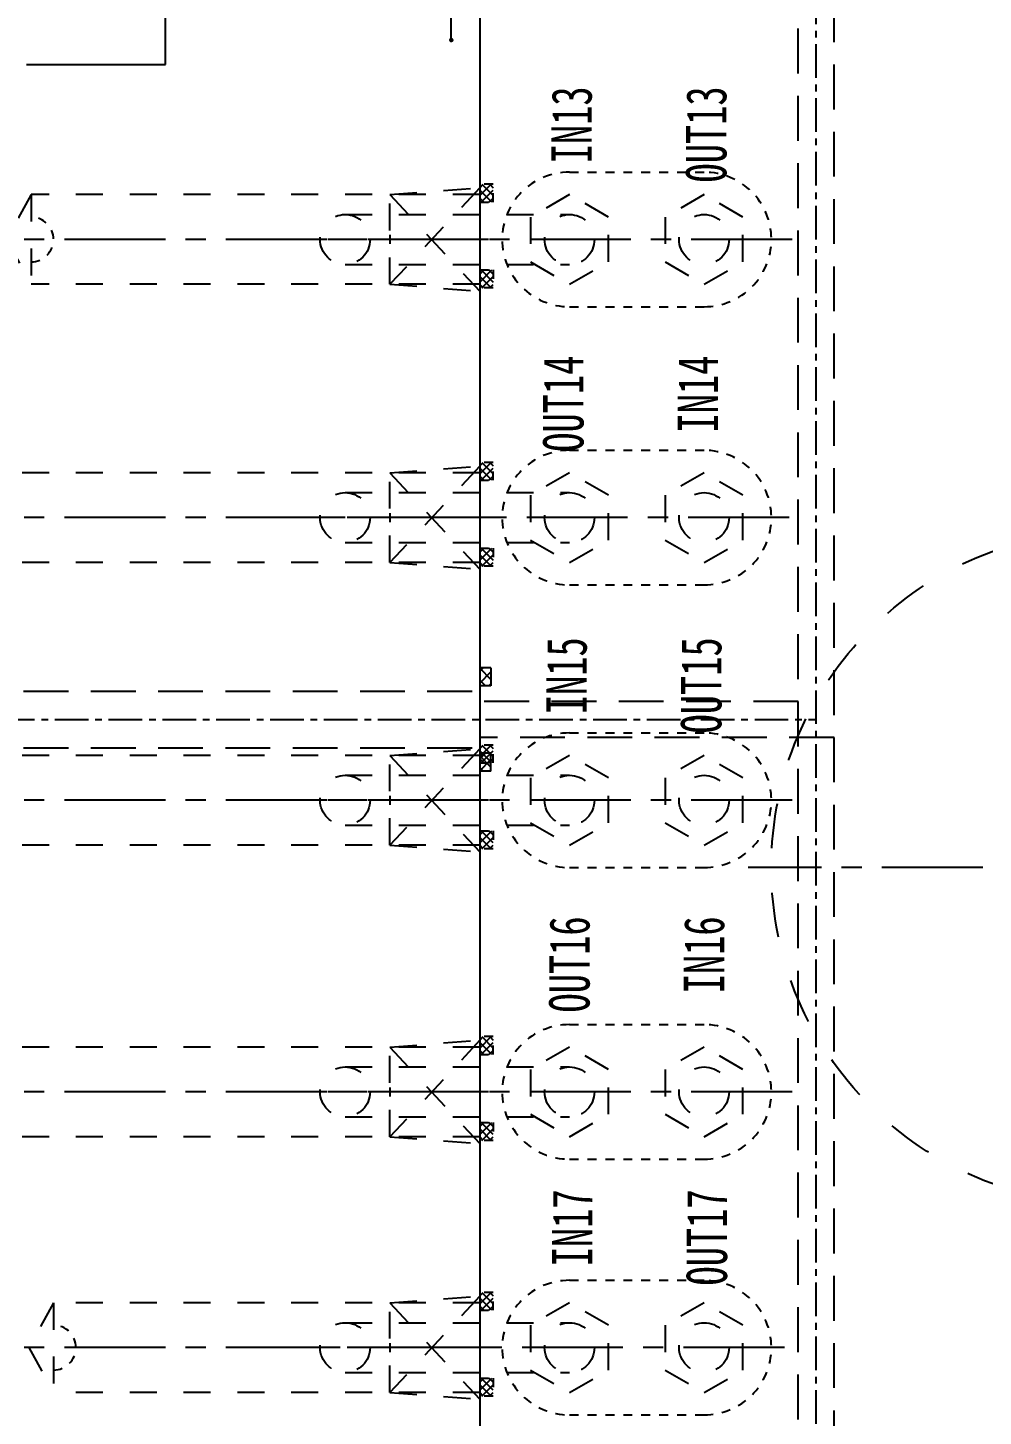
# Model space of a CAD drawing. Extents: x 14103 to 19353, y -3233 to 932.
# Drawn here: x 15924.7 to 16137.6, y 341.8 to 651.3 of the extents above; entities that cross this region are included whole.
import ezdxf

# ---------------------------------------------------------------- set-up
doc = ezdxf.new("R2010")
doc.units = 0
doc.header["$LTSCALE"] = 20
doc.header["$MEASUREMENT"] = 0
for name, pattern in [('CENTER', [0.6, 0.375, -0.075, 0.075, -0.075]), ('HIDDEN', [0.2, 0.1, -0.1]), ('HIDDENX2', [0.75, 0.5, -0.25])]:
    doc.linetypes.add(name, pattern=pattern)
for name, color, linetype in [('AIR-POPPELS', 2, 'HIDDENX2'), ('CONTINUOUS', 7, 'CONTINUOUS'), ('HOLD DOWN', 7, 'CONTINUOUS'), ('MXB', 3, 'CONTINUOUS'), ('WATER', 9, 'HIDDEN')]:
    doc.layers.add(name, color=color, linetype=linetype)
doc.styles.add('lxy2', font='txt.shx', dxfattribs={"width": 0.6})
doc.styles.add('LXY4', font='simplex.shx', dxfattribs={"width": 0.7, "height": 6})
doc.dimstyles.new('4D', dxfattribs={"dimtxt": 4, "dimasz": 2, "dimexe": 1.6, "dimexo": 0, "dimgap": 0.5, "dimtad": 0, "dimdsep": 46, "dimtxsty": 'lxy2', "dimcen": -3, "dimclrd": 1, "dimclre": 1, "dimclrt": 3, "dimadec": 0, "dimazin": 0, "dimtfac": 1, "dimtofl": 0, "dimtmove": 0, "dimatfit": 3, "dimfxl": 1, "dimtolj": 1, "dimtzin": 0, "dimarcsym": 0})

msp = doc.modelspace()

# ---------------------------------------------------------------- hatches: boundary and pattern name
at = {"layer": 'AIR-POPPELS'}
h = msp.add_hatch(dxfattribs=at)
h.set_pattern_fill('ANSI37', color=256, scale=15, angle=-90, style=0)
h.set_pattern_definition([(135, (14759.5683, 318.5902), (-1.3258252, -1.3258252), []), (225, (14759.5683, 318.5902), (1.3258252, -1.3258252), [])])
h.paths.add_polyline_path([(16025.385, 508.59), (16025.385, 504.59), (16027.885, 504.59), (16027.885, 508.59)])
h = msp.add_hatch(dxfattribs=at)
h.set_pattern_fill('ANSI37', color=256, scale=15, angle=-90, style=0)
h.set_pattern_definition([(225, (14759.5683, 675.5902), (-1.3258252, 1.3258252), []), (135, (14759.5683, 675.5902), (1.3258252, 1.3258252), [])])
h.paths.add_polyline_path([(16027.885, 489.59), (16027.885, 485.59), (16025.385, 485.59), (16025.385, 489.59)])
at = {"layer": 'WATER'}
h = msp.add_hatch(dxfattribs=at)
h.set_pattern_fill('ANSI37', color=256, scale=10, style=0)
h.set_pattern_definition([(45, (14871.6455, 333.4009), (-0.8838835, 0.8838835), []), (135, (14871.6455, 333.4009), (-0.8838835, -0.8838835), [])])
h.paths.add_polyline_path([(16028.385, 616.401), (16025.385, 616.401), (16025.385, 612.401), (16028.385, 612.401)])
h = msp.add_hatch(dxfattribs=at)
h.set_pattern_fill('ANSI37', color=256, scale=10, style=0)
h.set_pattern_definition([(315, (14871.6455, 876.2809), (-0.8838835, -0.8838835), []), (225, (14871.6455, 876.2809), (-0.8838835, 0.8838835), [])])
h.paths.add_polyline_path([(16028.385, 593.281), (16025.385, 593.281), (16025.385, 597.281), (16028.385, 597.281)])
h = msp.add_hatch(dxfattribs=at)
h.set_pattern_fill('ANSI37', color=256, scale=10, style=0)
h.set_pattern_definition([(45, (14871.6455, 271.4009), (-0.8838835, 0.8838835), []), (135, (14871.6455, 271.4009), (-0.8838835, -0.8838835), [])])
h.paths.add_polyline_path([(16028.385, 554.401), (16025.385, 554.401), (16025.385, 550.401), (16028.385, 550.401)])
h = msp.add_hatch(dxfattribs=at)
h.set_pattern_fill('ANSI37', color=256, scale=10, style=0)
h.set_pattern_definition([(315, (14871.6455, 814.2809), (-0.8838835, -0.8838835), []), (225, (14871.6455, 814.2809), (-0.8838835, 0.8838835), [])])
h.paths.add_polyline_path([(16028.385, 531.281), (16025.385, 531.281), (16025.385, 535.281), (16028.385, 535.281)])
h = msp.add_hatch(dxfattribs=at)
h.set_pattern_fill('ANSI37', color=256, scale=10, style=0)
h.set_pattern_definition([(45, (14871.6455, 208.4009), (-0.8838835, 0.8838835), []), (135, (14871.6455, 208.4009), (-0.8838835, -0.8838835), [])])
h.paths.add_polyline_path([(16028.385, 491.401), (16025.385, 491.401), (16025.385, 487.401), (16028.385, 487.401)])
h = msp.add_hatch(dxfattribs=at)
h.set_pattern_fill('ANSI37', color=256, scale=10, style=0)
h.set_pattern_definition([(315, (14871.6455, 751.2809), (-0.8838835, -0.8838835), []), (225, (14871.6455, 751.2809), (-0.8838835, 0.8838835), [])])
h.paths.add_polyline_path([(16028.385, 468.281), (16025.385, 468.281), (16025.385, 472.281), (16028.385, 472.281)])
h = msp.add_hatch(dxfattribs=at)
h.set_pattern_fill('ANSI37', color=256, scale=10, style=0)
h.set_pattern_definition([(45, (14871.6455, 143.4009), (-0.8838835, 0.8838835), []), (135, (14871.6455, 143.4009), (-0.8838835, -0.8838835), [])])
h.paths.add_polyline_path([(16028.385, 426.401), (16025.385, 426.401), (16025.385, 422.401), (16028.385, 422.401)])
h = msp.add_hatch(dxfattribs=at)
h.set_pattern_fill('ANSI37', color=256, scale=10, style=0)
h.set_pattern_definition([(315, (14871.6455, 686.2809), (-0.8838835, -0.8838835), []), (225, (14871.6455, 686.2809), (-0.8838835, 0.8838835), [])])
h.paths.add_polyline_path([(16028.385, 403.281), (16025.385, 403.281), (16025.385, 407.281), (16028.385, 407.281)])
h = msp.add_hatch(dxfattribs=at)
h.set_pattern_fill('ANSI37', color=256, scale=10, style=0)
h.set_pattern_definition([(45, (14871.6455, 86.4009), (-0.8838835, 0.8838835), []), (135, (14871.6455, 86.4009), (-0.8838835, -0.8838835), [])])
h.paths.add_polyline_path([(16028.385, 369.401), (16025.385, 369.401), (16025.385, 365.401), (16028.385, 365.401)])
h = msp.add_hatch(dxfattribs=at)
h.set_pattern_fill('ANSI37', color=256, scale=10, style=0)
h.set_pattern_definition([(315, (14871.6455, 629.2809), (-0.8838835, -0.8838835), []), (225, (14871.6455, 629.2809), (-0.8838835, 0.8838835), [])])
h.paths.add_polyline_path([(16028.385, 346.281), (16025.385, 346.281), (16025.385, 350.281), (16028.385, 350.281)])

# ---------------------------------------------------------------- linework, layer by layer
at = {"layer": 'AIR-POPPELS', "color": 1, "linetype": 'CENTER'}
for p, q in [((16100.385, -67.91), (16100.385, 864.09)), ((15810.678, 497.09), (16100.385, 497.09))]:
    msp.add_line(p, q, dxfattribs=at)
at = {"layer": 'AIR-POPPELS'}
for p, q in [((16096.385, -63.91), (16096.385, 836.09)), ((16104.385, -71.91), (16104.385, 836.09)), ((16027.885, 508.59), (16025.385, 508.59)), ((16027.885, 508.59), (16027.885, 504.59)), ((16027.885, 504.59), (16025.385, 504.59)), ((15833.707, 503.44), (16025.395, 503.44)), ((16096.385, 501.09), (16025.395, 501.09)), ((16104.385, 493.09), (16025.395, 493.09)), ((15833.707, 490.74), (16025.395, 490.74)), ((16027.885, 489.59), (16025.385, 489.59)), ((16027.885, 485.59), (16027.885, 489.59)), ((16027.885, 485.59), (16025.385, 485.59))]:
    msp.add_line(p, q, dxfattribs=at)
at = {"layer": 'CONTINUOUS', "color": 1, "linetype": 'CENTER', "ltscale": 3}
msp.add_line((16245.54, 464.09), (16085.231, 464.09), dxfattribs=at)
at = {"layer": 'CONTINUOUS', "color": 4, "linetype": 'HIDDEN', "ltscale": 5}
msp.add_circle((16165.385, 464.09), 75, dxfattribs=at)
at = {"layer": 'HOLD DOWN', "color": 0, "linetype": 'ByBlock'}
for p, q in [((16025.385, 864.09), (16025.42, -461.86)), ((15955.385, 643.057), (15955.385, 709.09)), ((15924.385, 643.057), (15955.385, 643.057))]:
    msp.add_line(p, q, dxfattribs=at)
at = {"layer": 'WATER'}
for p, q in [((16045.405, 619.09), (16075.405, 619.09)), ((16028.385, 616.401), (16025.385, 616.401)), ((16028.385, 612.401), (16028.385, 616.401)), ((16025.385, 612.401), (16028.385, 612.401)), ((16025.385, 597.281), (16028.385, 597.281)), ((16028.385, 597.281), (16028.385, 593.281)), ((16028.385, 593.281), (16025.385, 593.281)), ((16045.405, 589.09), (16075.405, 589.09)), ((16045.405, 557.09), (16075.405, 557.09)), ((16028.385, 554.401), (16025.385, 554.401)), ((16028.385, 550.401), (16028.385, 554.401)), ((16025.385, 550.401), (16028.385, 550.401)), ((16025.385, 535.281), (16028.385, 535.281)), ((16028.385, 535.281), (16028.385, 531.281)), ((16028.385, 531.281), (16025.385, 531.281)), ((16045.405, 527.09), (16075.405, 527.09)), ((16045.405, 494.09), (16075.405, 494.09)), ((16028.385, 491.401), (16025.385, 491.401)), ((16028.385, 487.401), (16028.385, 491.401)), ((16025.385, 487.401), (16028.385, 487.401)), ((16025.385, 472.281), (16028.385, 472.281)), ((16028.385, 472.281), (16028.385, 468.281)), ((16028.385, 468.281), (16025.385, 468.281)), ((16045.405, 464.09), (16075.405, 464.09)), ((16045.405, 429.09), (16075.405, 429.09)), ((16028.385, 426.401), (16025.385, 426.401)), ((16028.385, 422.401), (16028.385, 426.401)), ((16025.385, 422.401), (16028.385, 422.401)), ((16025.385, 407.281), (16028.385, 407.281)), ((16028.385, 407.281), (16028.385, 403.281)), ((16028.385, 403.281), (16025.385, 403.281)), ((16045.405, 399.09), (16075.405, 399.09)), ((16045.405, 372.09), (16075.405, 372.09)), ((16028.385, 369.401), (16025.385, 369.401)), ((16028.385, 365.401), (16028.385, 369.401)), ((16025.385, 365.401), (16028.385, 365.401)), ((16025.385, 350.281), (16028.385, 350.281)), ((16028.385, 350.281), (16028.385, 346.281)), ((16028.385, 346.281), (16025.385, 346.281)), ((16045.405, 342.09), (16075.405, 342.09))]:
    msp.add_line(p, q, dxfattribs=at)
at = {"layer": 'WATER', "linetype": 'HIDDEN', "ltscale": 3}
for p, q in [((15925.385, 614.09), (15919.918, 604.09)), ((15925.385, 614.09), (15925.385, 594.09)), ((16025.385, 614.09), (15925.385, 614.09)), ((16025.385, 615.59), (16005.385, 594.09)), ((16005.385, 614.09), (16025.385, 615.59)), ((16005.385, 594.09), (16005.385, 614.09)), ((16005.385, 614.09), (16025.385, 592.59)), ((16025.385, 614.09), (16005.385, 614.09)), ((15995.385, 609.65), (16045.405, 609.65)), ((15919.918, 604.09), (15925.385, 594.09)), ((15995.385, 598.53), (16045.405, 598.53)), ((16025.385, 594.09), (15925.385, 594.09)), ((16005.385, 594.09), (16025.385, 592.59)), ((16025.385, 594.09), (16005.385, 594.09)), ((16025.385, 552.09), (15915.385, 552.09)), ((16005.385, 552.09), (16025.385, 553.59)), ((16025.385, 553.59), (16005.385, 532.09)), ((16005.385, 532.09), (16005.385, 552.09)), ((16025.385, 552.09), (16005.385, 552.09)), ((16005.385, 552.09), (16025.385, 530.59)), ((15995.385, 547.65), (16045.405, 547.65)), ((15995.385, 536.53), (16045.405, 536.53)), ((16025.385, 532.09), (15915.385, 532.09)), ((16025.385, 532.09), (16005.385, 532.09)), ((16005.385, 532.09), (16025.385, 530.59)), ((16025.385, 489.09), (15915.385, 489.09)), ((16025.385, 490.59), (16005.385, 469.09)), ((16005.385, 489.09), (16025.385, 490.59)), ((16005.385, 469.09), (16005.385, 489.09)), ((16005.385, 489.09), (16025.385, 467.59)), ((16025.385, 489.09), (16005.385, 489.09)), ((15995.385, 484.65), (16045.405, 484.65)), ((15995.385, 473.53), (16045.405, 473.53)), ((16025.385, 469.09), (15915.385, 469.09)), ((16005.385, 469.09), (16025.385, 467.59)), ((16025.385, 469.09), (16005.385, 469.09)), ((16025.385, 424.09), (15895.385, 424.09)), ((16005.385, 424.09), (16025.385, 425.59)), ((16025.385, 425.59), (16005.385, 404.09)), ((16025.385, 424.09), (16005.385, 424.09)), ((16005.385, 404.09), (16005.385, 424.09)), ((16005.385, 424.09), (16025.385, 402.59)), ((15995.385, 419.65), (16045.405, 419.65)), ((15995.385, 408.53), (16045.405, 408.53)), ((16025.385, 404.09), (15895.385, 404.09)), ((16005.385, 404.09), (16025.385, 402.59)), ((16025.385, 404.09), (16005.385, 404.09)), ((16005.385, 367.09), (16025.385, 368.59)), ((16025.385, 368.59), (16005.385, 347.09)), ((15930.385, 367.09), (15924.918, 357.09)), ((16025.385, 367.09), (15930.385, 367.09)), ((15930.385, 367.09), (15930.385, 347.09)), ((16025.385, 367.09), (16005.385, 367.09)), ((16005.385, 347.09), (16005.385, 367.09)), ((16005.385, 367.09), (16025.385, 345.59)), ((15995.385, 362.65), (16045.405, 362.65)), ((15924.918, 357.09), (15930.385, 347.09)), ((15995.385, 351.53), (16045.405, 351.53)), ((16025.385, 347.09), (15930.385, 347.09)), ((16005.385, 347.09), (16025.385, 345.59)), ((16025.385, 347.09), (16005.385, 347.09))]:
    msp.add_line(p, q, dxfattribs=at)
at = {"layer": 'WATER', "color": 1, "linetype": 'CENTER', "ltscale": 3}
for p, q in [((16027.319, 604.09), (15916.888, 604.09)), ((16095.06, 604.09), (15989.825, 604.09)), ((16027.319, 542.09), (15906.888, 542.09)), ((16094.365, 542.09), (15989.825, 542.09)), ((16027.319, 479.09), (15906.888, 479.09)), ((16095.058, 479.09), (15989.825, 479.09)), ((16027.319, 414.09), (15886.888, 414.09)), ((16095.058, 414.09), (15989.825, 414.09)), ((16027.319, 357.09), (15921.888, 357.09)), ((16093.318, 357.09), (15989.825, 357.09))]:
    msp.add_line(p, q, dxfattribs=at)
at = {"layer": 'WATER', "linetype": 'ByBlock', "ltscale": 3}
for p, q in [((16005.385, 605.09), (16005.385, 603.09)), ((16005.385, 543.09), (16005.385, 541.09)), ((16005.385, 480.09), (16005.385, 478.09)), ((16005.385, 415.09), (16005.385, 413.09)), ((16005.385, 358.09), (16005.385, 356.09))]:
    msp.add_line(p, q, dxfattribs=at)
at = {"layer": 'WATER', "linetype": 'HIDDEN', "ltscale": 3}
for points in [[(16036.745, 599.09), (16045.405, 594.09), (16054.066, 599.09), (16054.066, 609.09), (16045.405, 614.09), (16036.745, 609.09)], [(16066.745, 599.09), (16075.405, 594.09), (16084.066, 599.09), (16084.066, 609.09), (16075.405, 614.09), (16066.745, 609.09)], [(16036.745, 537.09), (16045.405, 532.09), (16054.066, 537.09), (16054.066, 547.09), (16045.405, 552.09), (16036.745, 547.09)], [(16066.745, 537.09), (16075.405, 532.09), (16084.066, 537.09), (16084.066, 547.09), (16075.405, 552.09), (16066.745, 547.09)], [(16036.745, 474.09), (16045.405, 469.09), (16054.066, 474.09), (16054.066, 484.09), (16045.405, 489.09), (16036.745, 484.09)], [(16066.745, 474.09), (16075.405, 469.09), (16084.066, 474.09), (16084.066, 484.09), (16075.405, 489.09), (16066.745, 484.09)], [(16036.745, 409.09), (16045.405, 404.09), (16054.066, 409.09), (16054.066, 419.09), (16045.405, 424.09), (16036.745, 419.09)], [(16066.745, 409.09), (16075.405, 404.09), (16084.066, 409.09), (16084.066, 419.09), (16075.405, 424.09), (16066.745, 419.09)], [(16036.745, 352.09), (16045.405, 347.09), (16054.066, 352.09), (16054.066, 362.09), (16045.405, 367.09), (16036.745, 362.09)], [(16066.745, 352.09), (16075.405, 347.09), (16084.066, 352.09), (16084.066, 362.09), (16075.405, 367.09), (16066.745, 362.09)]]:
    msp.add_lwpolyline(points, close=True, dxfattribs=at)
for centre in [(15995.385, 604.09), (16045.405, 604.09), (16075.405, 604.09), (15995.385, 542.09), (16045.405, 542.09), (16075.405, 542.09), (15995.385, 479.09), (16045.405, 479.09), (16075.405, 479.09), (15995.385, 414.09), (16045.405, 414.09), (16075.405, 414.09), (15995.385, 357.09), (16045.405, 357.09), (16075.405, 357.09)]:
    msp.add_circle(centre, 5.56, dxfattribs=at)
at = {"layer": 'WATER'}
for centre, radius, start, end in [((16045.405, 604.09), 15, 90, 270), ((16075.405, 604.09), 15, 270, 90), ((15925.385, 604.09), 5, 270, 90), ((16045.405, 542.09), 15, 90, 270), ((16075.405, 542.09), 15, 270, 90), ((16045.405, 479.09), 15, 90, 270), ((16075.405, 479.09), 15, 270, 90), ((16045.405, 414.09), 15, 90, 270), ((16075.405, 414.09), 15, 270, 90), ((16045.405, 357.09), 15, 90, 270), ((16075.405, 357.09), 15, 270, 90), ((15930.385, 357.09), 5, 270, 90)]:
    msp.add_arc(centre, radius, start, end, dxfattribs=at)

# ---------------------------------------------------------------- texts
at = {"layer": 'WATER', "color": 114, "char_height": 9, "rotation": 90, "style": 'LXY4'}
for s, insert, width, attachment_point in [('{\\f宋体|b0|i0|c134|p2;IN13\\P\\POUT13}', (16080.522, 638.204), 19.11403, 9), ('{\\f宋体|b0|i0|c134|p2;OUT14\\P\\PIN14}', (16078.529, 578.191), 24.04049, 9), ('{\\f宋体|b0|i0|c134|p2;IN15\\P\\POUT15}', (16079.403, 515.41), 68.79, 9), ('{\\f宋体|b0|i0|c134|p2;OUT16\\P\\PIN16}', (16040.88, 453.201), 49.47, 3), ('{\\f宋体|b0|i0|c134|p2;IN17\\P\\POUT17}', (16041.507, 392.352), 55.24, 3)]:
    msp.add_mtext(s, dxfattribs=dict(at, insert=insert, width=width, attachment_point=attachment_point))

# ---------------------------------------------------------------- leaders
at = {"layer": 'MXB', "color": 1}
msp.add_leader([(16019.058, 648.524), (16019.058, 893.228)], dimstyle='4D', override={"dimasz": 1, "dimldrblk": 'DOT'}, dxfattribs=at)

doc.saveas('drawing.dxf')
